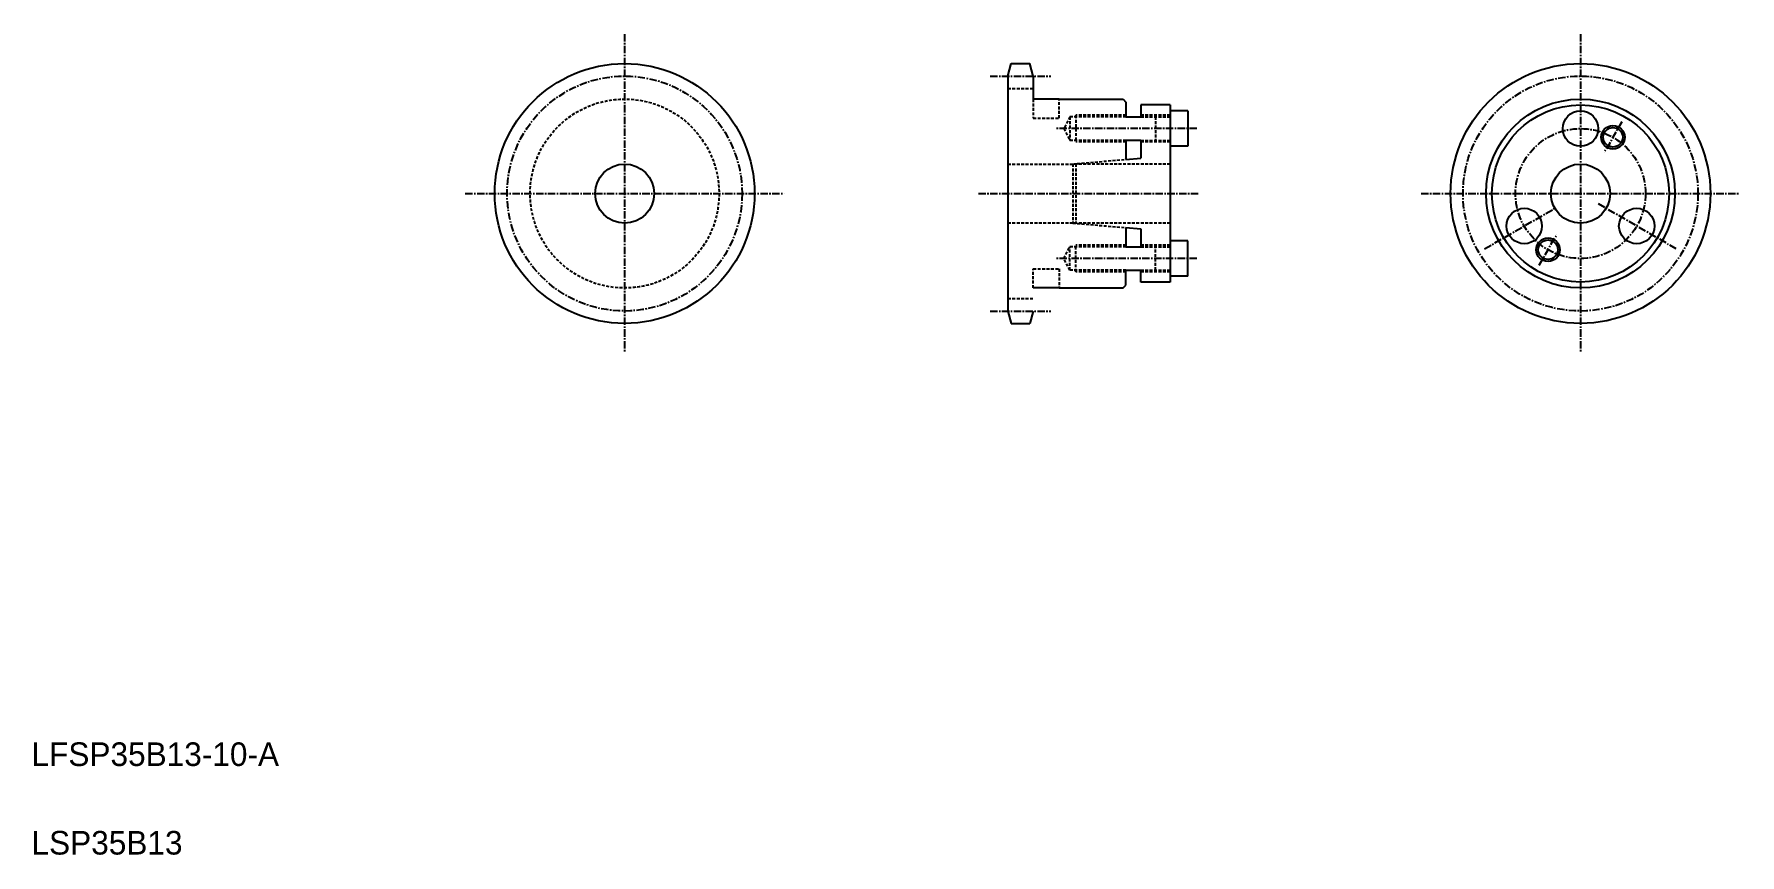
# Model space of a CAD drawing. Extents: x 10 to 299, y 10 to 149.
import ezdxf

# ---------------------------------------------------------------- set-up
doc = ezdxf.new("R2010")
doc.units = 0
doc.linetypes.add('CENTER', pattern=[2, 1.25, -0.25, 0.25, -0.25])
doc.linetypes.add('DASHED', pattern=[0.75, 0.5, -0.25])
doc.layers.get('0').update_dxf_attribs({"linetype": 'CONTINUOUS'})
doc.layers.add('CENTER', color=1, linetype='CENTER')

msp = doc.modelspace()

# ---------------------------------------------------------------- linework, layer by layer
at = {"color": 7, "linetype": 'CONTINUOUS'}
for p, q in [((175.38, 141.87), (175.94, 143.97)), ((175.38, 141.87), (175.38, 102.07)), ((175.94, 143.97), (179.12, 143.97)), ((175.94, 143.97), (179.12, 143.97)), ((179.68, 141.87), (179.12, 143.97)), ((179.68, 141.87), (179.68, 137.97)), ((184.08, 137.97), (179.68, 137.97)), ((184.08, 137.97), (194.88, 137.97)), ((194.88, 137.97), (195.38, 137.47)), ((195.38, 137.47), (195.38, 134.97)), ((197.88, 136.97), (197.88, 134.97)), ((202.88, 136.97), (197.88, 136.97)), ((202.88, 136.97), (202.88, 106.97)), ((205.88, 135.97), (202.88, 135.97)), ((205.88, 135.97), (205.88, 129.97)), ((195.38, 134.97), (197.88, 134.97)), ((195.38, 130.97), (195.38, 127.76)), ((197.88, 130.97), (195.38, 130.97)), ((197.88, 130.97), (197.88, 127.97)), ((195.38, 127.76), (197.88, 127.97)), ((205.88, 129.97), (202.88, 129.97)), ((195.38, 116.19), (195.38, 112.97)), ((195.38, 116.19), (197.88, 115.97)), ((197.88, 115.97), (197.88, 112.97)), ((195.38, 112.97), (197.88, 112.97)), ((205.88, 113.97), (202.88, 113.97)), ((205.88, 107.97), (205.88, 113.97)), ((195.38, 106.47), (195.38, 108.97)), ((195.38, 108.97), (197.88, 108.97)), ((197.88, 106.97), (197.88, 108.97)), ((202.88, 106.97), (197.88, 106.97)), ((205.88, 107.97), (202.88, 107.97)), ((184.08, 105.97), (179.68, 105.97)), ((184.08, 105.97), (194.88, 105.97)), ((194.88, 105.97), (195.38, 106.47)), ((175.38, 102.07), (175.94, 99.97)), ((179.68, 102.07), (179.12, 99.97)), ((175.94, 99.97), (179.12, 99.97)), ((175.94, 99.97), (179.12, 99.97))]:
    msp.add_line(p, q, dxfattribs=at)
at = {"color": 3, "linetype": 'DASHED'}
for p, q in [((175.38, 139.77), (179.68, 139.77)), ((179.68, 137.97), (179.68, 134.72)), ((184.08, 134.72), (184.08, 137.97)), ((179.68, 134.72), (184.08, 134.72)), ((185.88, 134.97), (184.88, 132.97)), ((184.88, 132.97), (185.88, 130.97)), ((195.38, 134.97), (185.88, 134.97)), ((185.88, 134.97), (185.88, 130.97)), ((195.38, 135.22), (186.88, 135.22)), ((186.88, 135.22), (186.88, 130.72)), ((202.88, 135.22), (197.88, 135.22)), ((197.88, 134.97), (202.88, 134.97)), ((200.38, 134.97), (200.38, 130.97)), ((195.38, 130.97), (185.88, 130.97)), ((195.38, 130.72), (186.88, 130.72)), ((197.88, 130.97), (202.88, 130.97)), ((202.88, 130.72), (197.88, 130.72)), ((186.38, 126.97), (195.38, 127.76)), ((175.38, 126.97), (186.38, 126.97)), ((202.88, 126.97), (186.38, 126.97)), ((186.38, 126.97), (186.38, 116.97)), ((186.88, 126.97), (186.88, 116.97)), ((186.38, 116.97), (175.38, 116.97)), ((202.88, 116.97), (186.38, 116.97)), ((186.38, 116.97), (195.38, 116.19)), ((184.88, 110.97), (185.88, 112.97)), ((185.88, 108.97), (185.88, 112.97)), ((195.38, 112.97), (185.88, 112.97)), ((186.88, 108.72), (186.88, 113.22)), ((195.38, 113.22), (186.88, 113.22)), ((202.88, 113.22), (197.88, 113.22)), ((197.88, 112.97), (202.88, 112.97)), ((200.38, 108.97), (200.38, 112.97)), ((185.88, 108.97), (184.88, 110.97)), ((179.68, 109.22), (184.08, 109.22)), ((179.68, 105.97), (179.68, 109.22)), ((184.08, 109.22), (184.08, 105.97)), ((195.38, 108.97), (185.88, 108.97)), ((195.38, 108.72), (186.88, 108.72)), ((197.88, 108.97), (202.79, 108.97)), ((202.88, 108.72), (197.88, 108.72)), ((175.38, 104.17), (179.68, 104.17))]:
    msp.add_line(p, q, dxfattribs=at)
at = {"color": 7, "linetype": 'CONTINUOUS'}
for centre, radius in [((110.46, 121.97), 22), ((272.37, 121.97), 22), ((272.37, 121.97), 16), ((272.37, 121.97), 15), ((272.37, 132.97), 3), ((277.87, 131.5), 1.65), ((110.46, 121.97), 5), ((272.37, 121.97), 5), ((262.84, 116.47), 3), ((281.89, 116.47), 3), ((266.87, 112.45), 1.65)]:
    msp.add_circle(centre, radius, dxfattribs=at)
at = {"color": 3, "linetype": 'DASHED'}
msp.add_circle((110.46, 121.97), 16, dxfattribs=at)
at = {"color": 3, "linetype": 'CONTINUOUS'}
for centre in [(277.87, 131.5), (266.87, 112.45)]:
    msp.add_circle(centre, 2, dxfattribs=at)
at = {"layer": 'CENTER', "color": 1, "linetype": 'CENTER'}
for p, q in [((110.46, 148.97), (110.46, 94.97)), ((272.37, 148.97), (272.37, 94.97)), ((172.38, 141.87), (182.68, 141.87)), ((207.38, 132.97), (183.38, 132.97)), ((279.37, 134.1), (276.37, 128.9)), ((83.46, 121.97), (137.46, 121.97)), ((170.38, 121.97), (207.88, 121.97)), ((245.37, 121.97), (299.37, 121.97)), ((256.13, 112.6), (268.04, 119.47)), ((288.6, 112.6), (275.18, 120.35)), ((265.37, 109.85), (268.37, 115.05)), ((207.38, 110.97), (183.38, 110.97)), ((172.38, 102.07), (182.68, 102.07))]:
    msp.add_line(p, q, dxfattribs=at)
for centre, radius in [((110.46, 121.97), 19.9), ((272.37, 121.97), 19.9), ((272.37, 121.97), 11)]:
    msp.add_circle(centre, radius, dxfattribs=at)

# ---------------------------------------------------------------- texts
at = {"color": 7, "linetype": 'CONTINUOUS'}
for s, p in [('LFSP35B13-10-A', (10, 25)), ('LSP35B13', (10, 10))]:
    msp.add_text(s, height=4, dxfattribs=at).set_placement(p)

doc.saveas('drawing.dxf')
